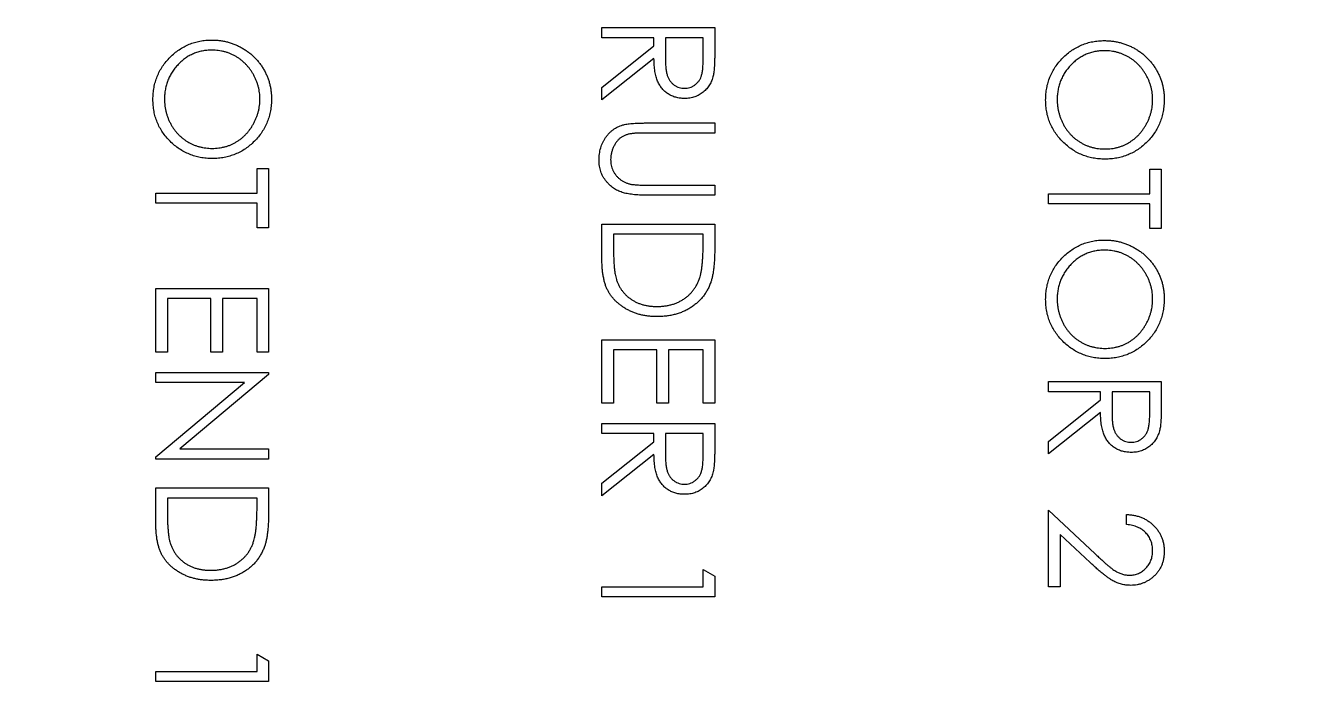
# Model space of a CAD drawing. Header units: millimetres. Extents: x 5 to 292, y 3 to 208.
# Drawn here: x 27.46 to 38.75, y 129.4 to 135.22 of the extents above; entities that cross this region are included whole.
import ezdxf

# ---------------------------------------------------------------- set-up
doc = ezdxf.new("R2010")
doc.units = ezdxf.units.MM
doc.layers.add('DIMENSIONS', color=179, linetype='Continuous')
doc.styles.add('SLDTEXTSTYLE1', font='TXT', dxfattribs={"width": 0.75})
doc.dimstyles.new('SLDDIMSTYLE1', dxfattribs={"dimtxt": 3.5, "dimasz": 3.302, "dimexe": 0, "dimexo": 0.0625, "dimgap": 0.875, "dimtad": 2, "dimlfac": 2, "dimrnd": 1e-09, "dimzin": 12, "dimdsep": 46, "dimtxsty": 'SLDTEXTSTYLE1', "dimblk1": 'CLOSED', "dimblk2": 'CLOSED', "dimsah": 1, "dimcen": 0.09, "dimadec": 0, "dimazin": 3, "dimtfac": 1, "dimtofl": 0, "dimtmove": 0, "dimatfit": 3, "dimldrblk": 'CLOSED', "dimfxl": 0, "dimfrac": 2, "dimtolj": 1, "dimtzin": 12, "dimarcsym": 0})

# ---------------------------------------------------------------- blocks, each defined once
blk = doc.blocks.new('_CLOSED')
at = {"color": 0, "linetype": 'ByBlock', "lineweight": -2}
for p, q in [((-1, 0.166667), (0, 0)), ((-1, 0.166667), (-1, -0.166667)), ((0, 0), (-1, -0.166667)), ((0, 0), (-1, 0))]:
    blk.add_line(p, q, dxfattribs=at)
blk = doc.blocks.new('_D_1')
at = {"layer": 'DIMENSIONS'}
for p, q in [((16.753, 136.699), (16.753, 148.917)), ((284.86, 133.699), (284.86, 148.917)), ((16.753, 147.917), (284.86, 147.917))]:
    blk.add_line(p, q, dxfattribs=at)
at = {"layer": 'DIMENSIONS', "xscale": 3.302, "yscale": 3.302}
for p, rotation in [((16.753, 147.917, -27.848), 179.9999999999998), ((284.86, 147.917, -27.848), 359.9999999999998)]:
    blk.add_blockref('_CLOSED', p, dxfattribs=dict(at, rotation=rotation))
at = {"layer": 'DIMENSIONS', "insert": (153.218, 152.429), "char_height": 3.5, "attachment_point": 1, "style": 'SLDTEXTSTYLE1'}
blk.add_mtext('536.22', dxfattribs=at)

msp = doc.modelspace()

# ---------------------------------------------------------------- linework, layer by layer
at = {"color": 7, "linetype": 'Continuous', "lineweight": 15}
for p, q in [((32.5685, 135.1142), (32.5685, 135.204)), ((32.5685, 135.204), (33.5685, 135.204)), ((33.5685, 135.204), (33.5685, 135.0039)), ((33.03, 135.1142), (32.5685, 135.1142)), ((33.03, 135.0413), (33.03, 135.1142)), ((33.1326, 135.1142), (33.1312, 134.9311)), ((33.4659, 135.1142), (33.1326, 135.1142)), ((33.4659, 134.9267), (33.4659, 135.1142)), ((32.5685, 134.6739), (33.03, 135.0413)), ((33.03, 134.9303), (32.5685, 134.563)), ((32.5685, 134.563), (32.5685, 134.6739)), ((32.9645, 134.3578), (33.5685, 134.3578)), ((33.5685, 134.3578), (33.5685, 134.2681)), ((33.5685, 134.2681), (32.9693, 134.2681)), ((29.5108, 133.953), (29.6133, 133.953)), ((29.5108, 133.735), (29.5108, 133.953)), ((29.6133, 133.953), (29.6133, 133.4273)), ((37.4252, 133.9476), (37.5278, 133.9476)), ((37.4252, 133.7296), (37.4252, 133.9476)), ((37.5278, 133.9476), (37.5278, 133.4219)), ((28.6133, 133.735), (29.5108, 133.735)), ((28.6133, 133.6453), (28.6133, 133.735)), ((32.9693, 133.8065), (33.5685, 133.8065)), ((33.5685, 133.8065), (33.5685, 133.7168)), ((29.5108, 133.6453), (28.6133, 133.6453)), ((29.5108, 133.4273), (29.5108, 133.6453)), ((33.5685, 133.7168), (32.9645, 133.7168)), ((36.5278, 133.7296), (37.4252, 133.7296)), ((36.5278, 133.6399), (36.5278, 133.7296)), ((37.4252, 133.6399), (36.5278, 133.6399)), ((37.4252, 133.4219), (37.4252, 133.6399)), ((29.6133, 133.4273), (29.5108, 133.4273)), ((32.5685, 133.4604), (33.5685, 133.4604)), ((32.5685, 133.1505), (32.5685, 133.4604)), ((33.5685, 133.4604), (33.5685, 133.2585)), ((37.5278, 133.4219), (37.4252, 133.4219)), ((32.6711, 133.3707), (32.6711, 133.2559)), ((33.4659, 133.3707), (32.6711, 133.3707)), ((33.4659, 133.3003), (33.4659, 133.3707)), ((28.6133, 132.3248), (28.6133, 132.8889)), ((28.6133, 132.8889), (29.6133, 132.8889)), ((29.6133, 132.8889), (29.6133, 132.3248)), ((28.7159, 132.7991), (28.7159, 132.3248)), ((29.1005, 132.7991), (28.7159, 132.7991)), ((29.1005, 132.3248), (29.1005, 132.7991)), ((29.2031, 132.7991), (29.2031, 132.3248)), ((29.5108, 132.7991), (29.2031, 132.7991)), ((29.5108, 132.3248), (29.5108, 132.7991)), ((32.5685, 131.8707), (32.5685, 132.4348)), ((32.5685, 132.4348), (33.5685, 132.4348)), ((33.5685, 132.4348), (33.5685, 131.8707)), ((28.7159, 132.3248), (28.6133, 132.3248)), ((29.2031, 132.3248), (29.1005, 132.3248)), ((29.6133, 132.3248), (29.5108, 132.3248)), ((32.6711, 132.345), (32.6711, 131.8707)), ((33.0557, 132.345), (32.6711, 132.345)), ((33.0557, 131.8707), (33.0557, 132.345)), ((33.1583, 132.345), (33.1583, 131.8707)), ((33.4659, 132.345), (33.1583, 132.345)), ((33.4659, 131.8707), (33.4659, 132.345)), ((28.6133, 132.1453), (29.6133, 132.1453)), ((28.6133, 132.0555), (28.6133, 132.1453)), ((29.3986, 132.0555), (28.6133, 132.0555)), ((28.6133, 131.3965), (29.3986, 132.0555)), ((29.6133, 132.1264), (28.8263, 131.4658)), ((29.6133, 132.1453), (29.6133, 132.1264)), ((36.5278, 131.9732), (36.5278, 132.063)), ((36.5278, 132.063), (37.5278, 132.063)), ((37.5278, 132.063), (37.5278, 131.8628)), ((36.9893, 131.9732), (36.5278, 131.9732)), ((36.9893, 131.9003), (36.9893, 131.9732)), ((37.0919, 131.9732), (37.0905, 131.7901)), ((37.4252, 131.9732), (37.0919, 131.9732)), ((37.4252, 131.7857), (37.4252, 131.9732)), ((32.6711, 131.8707), (32.5685, 131.8707)), ((33.1583, 131.8707), (33.0557, 131.8707)), ((33.5685, 131.8707), (33.4659, 131.8707)), ((36.5278, 131.5329), (36.9893, 131.9003)), ((36.9893, 131.7893), (36.5278, 131.4219)), ((32.5685, 131.6014), (32.5685, 131.6912)), ((32.5685, 131.6912), (33.5685, 131.6912)), ((33.03, 131.6014), (32.5685, 131.6014)), ((33.03, 131.5285), (33.03, 131.6014)), ((33.1326, 131.6014), (33.1312, 131.4183)), ((33.4659, 131.6014), (33.1326, 131.6014)), ((33.4659, 131.4139), (33.4659, 131.6014)), ((33.5685, 131.6912), (33.5685, 131.491)), ((32.5685, 131.1611), (33.03, 131.5285)), ((36.5278, 131.4219), (36.5278, 131.5329)), ((28.6133, 131.376), (28.6133, 131.3965)), ((29.6133, 131.376), (28.6133, 131.376)), ((28.8263, 131.4658), (29.6133, 131.4658)), ((29.6133, 131.4658), (29.6133, 131.376)), ((33.03, 131.4175), (32.5685, 131.0501)), ((32.5685, 131.0501), (32.5685, 131.1611)), ((28.6133, 131.1196), (29.6133, 131.1196)), ((28.6133, 130.8097), (28.6133, 131.1196)), ((28.7159, 131.0299), (28.7159, 130.9151)), ((29.5108, 131.0299), (28.7159, 131.0299)), ((29.5108, 130.9596), (29.5108, 131.0299)), ((29.6133, 131.1196), (29.6133, 130.9177)), ((36.5278, 130.9219), (36.9417, 130.5341)), ((36.5278, 130.2424), (36.5278, 130.9219)), ((37.2201, 130.7937), (37.2201, 130.8835)), ((36.6304, 130.7078), (36.6304, 130.2424)), ((36.8974, 130.4576), (36.6304, 130.7078)), ((33.4659, 130.2424), (33.4659, 130.3963)), ((33.4659, 130.3963), (33.5685, 130.3376)), ((32.5685, 130.2424), (33.4659, 130.2424)), ((32.5685, 130.1527), (32.5685, 130.2424)), ((33.5685, 130.3376), (33.5685, 130.1527)), ((36.6304, 130.2424), (36.5278, 130.2424)), ((33.5685, 130.1527), (32.5685, 130.1527)), ((29.5108, 129.4914), (29.5108, 129.6453)), ((29.5108, 129.6453), (29.6133, 129.5866)), ((29.6133, 129.5866), (29.6133, 129.4017)), ((28.6133, 129.4914), (29.5108, 129.4914)), ((28.6133, 129.4017), (28.6133, 129.4914)), ((29.6133, 129.4017), (28.6133, 129.4017))]:
    msp.add_line(p, q, dxfattribs=at)
for points, knots in [([(28.5877, 134.5667), (28.5881, 134.5849), (28.589, 134.6206), (28.5965, 134.673), (28.6082, 134.7234), (28.6249, 134.7715), (28.6465, 134.8175), (28.6728, 134.8614), (28.7041, 134.9029), (28.7396, 134.9419), (28.7782, 134.9775), (28.8196, 135.0086), (28.8629, 135.035), (28.9083, 135.0565), (28.9556, 135.0735), (29.005, 135.0852), (29.0563, 135.0927), (29.0912, 135.0936), (29.1089, 135.094)], [0, 0, 0, 0, 0.0658189, 0.1297465, 0.192072, 0.2534594, 0.3145696, 0.3762799, 0.4390257, 0.503267, 0.5674928, 0.6297048, 0.6909996, 0.7514517, 0.8120044, 0.8731497, 0.9356355, 1, 1, 1, 1]), ([(29.1089, 135.094), (29.1208, 135.0938), (29.1445, 135.0935), (29.1796, 135.0899), (29.2141, 135.0846), (29.248, 135.077), (29.2811, 135.067), (29.3137, 135.0553), (29.3455, 135.041), (29.3766, 135.0248), (29.4064, 135.0067), (29.4347, 134.9867), (29.4615, 134.9656), (29.4863, 134.9424), (29.5097, 134.9179), (29.5313, 134.8918), (29.5514, 134.8642), (29.5696, 134.8349), (29.5859, 134.8047), (29.6, 134.7736), (29.6121, 134.742), (29.6219, 134.7097), (29.6296, 134.6769), (29.6348, 134.6434), (29.6385, 134.6093), (29.6388, 134.5863), (29.639, 134.5748)], [0, 0, 0, 0, 0.043209, 0.0858729, 0.12812, 0.170152, 0.2119176, 0.253753, 0.2960064, 0.3384434, 0.3810154, 0.4228205, 0.4640891, 0.5051258, 0.545975, 0.5869852, 0.6283386, 0.6700838, 0.7119916, 0.7530392, 0.7940494, 0.8348855, 0.8754983, 0.9165473, 0.9580038, 1, 1, 1, 1]), ([(36.5022, 134.5614), (36.5026, 134.5795), (36.5035, 134.6152), (36.5109, 134.6676), (36.5226, 134.718), (36.5394, 134.7661), (36.561, 134.8121), (36.5873, 134.856), (36.6186, 134.8975), (36.654, 134.9365), (36.6927, 134.9721), (36.734, 135.0032), (36.7774, 135.0296), (36.8228, 135.0511), (36.87, 135.0681), (36.9194, 135.0798), (36.9707, 135.0873), (37.0057, 135.0882), (37.0234, 135.0886)], [0, 0, 0, 0, 0.06581888, 0.12974653, 0.19207195, 0.25345942, 0.31456959, 0.37627988, 0.43902565, 0.50326703, 0.56749282, 0.6297048, 0.69099965, 0.75145165, 0.81200436, 0.87314968, 0.93563548, 1, 1, 1, 1]), ([(37.0234, 135.0886), (37.0353, 135.0884), (37.0589, 135.0881), (37.094, 135.0845), (37.1286, 135.0792), (37.1624, 135.0716), (37.1956, 135.0616), (37.2282, 135.0499), (37.26, 135.0356), (37.291, 135.0194), (37.3209, 135.0013), (37.3492, 134.9814), (37.376, 134.9602), (37.4008, 134.937), (37.4242, 134.9126), (37.4458, 134.8864), (37.4659, 134.8588), (37.484, 134.8295), (37.5004, 134.7993), (37.5145, 134.7682), (37.5266, 134.7366), (37.5363, 134.7043), (37.5441, 134.6715), (37.5493, 134.638), (37.553, 134.6039), (37.5533, 134.5809), (37.5534, 134.5694)], [0, 0, 0, 0, 0.043209, 0.0858729, 0.12812, 0.170152, 0.2119176, 0.253753, 0.2960064, 0.3384434, 0.3810154, 0.4228205, 0.4640891, 0.5051258, 0.545975, 0.5869852, 0.6283386, 0.6700838, 0.7119916, 0.7530392, 0.7940494, 0.8348855, 0.8754983, 0.9165473, 0.9580038, 1, 1, 1, 1]), ([(29.1093, 135.0042), (29.0949, 135.0039), (29.0665, 135.0032), (29.0248, 134.9969), (28.9848, 134.9872), (28.9466, 134.973), (28.9099, 134.9552), (28.8751, 134.9332), (28.8421, 134.9071), (28.8111, 134.8775), (28.7829, 134.8451), (28.7581, 134.8107), (28.7371, 134.7747), (28.7201, 134.737), (28.7065, 134.6977), (28.6972, 134.6566), (28.6911, 134.6141), (28.6905, 134.5851), (28.6902, 134.5704)], [0, 0, 0, 0, 0.064504, 0.1268993, 0.1877465, 0.2481497, 0.3085861, 0.369583, 0.431827, 0.4961797, 0.5606679, 0.6235045, 0.6852604, 0.7465368, 0.8083274, 0.8704862, 0.9343169, 1, 1, 1, 1]), ([(29.5364, 134.5704), (29.5363, 134.5798), (29.5361, 134.5987), (29.533, 134.6268), (29.5287, 134.6545), (29.5225, 134.6819), (29.5141, 134.7087), (29.5045, 134.7354), (29.4927, 134.7616), (29.4794, 134.7872), (29.4647, 134.812), (29.4484, 134.8354), (29.4309, 134.8575), (29.4123, 134.8782), (29.3923, 134.8975), (29.3714, 134.9156), (29.3488, 134.932), (29.3253, 134.947), (29.3008, 134.9604), (29.2755, 134.9724), (29.2494, 134.9821), (29.2227, 134.9901), (29.1954, 134.9967), (29.1673, 135.0009), (29.1386, 135.0039), (29.1191, 135.0041), (29.1093, 135.0042)], [0, 0, 0, 0, 0.04202333, 0.08364491, 0.1249838, 0.16624746, 0.20770156, 0.24963107, 0.29174177, 0.33474288, 0.37746017, 0.41955632, 0.46104418, 0.50209628, 0.54289071, 0.58380082, 0.62486358, 0.66622469, 0.70739919, 0.74855668, 0.78965459, 0.83073973, 0.87207014, 0.9139934, 0.95649813, 1, 1, 1, 1]), ([(33.5685, 135.0039), (33.5685, 134.9905), (33.5684, 134.9649), (33.5679, 134.9281), (33.5665, 134.8948), (33.5654, 134.8647), (33.5632, 134.8381), (33.5612, 134.8148), (33.5585, 134.7948), (33.556, 134.7828), (33.5549, 134.7773)], [0, 0, 0, 0, 0.1762578, 0.3384344, 0.4848221, 0.6171576, 0.7346984, 0.8373852, 0.9263724, 1, 1, 1, 1]), ([(37.0238, 134.9989), (37.0093, 134.9985), (36.9809, 134.9978), (36.9393, 134.9915), (36.8992, 134.9818), (36.8611, 134.9676), (36.8244, 134.9498), (36.7896, 134.9278), (36.7566, 134.9017), (36.7256, 134.8721), (36.6974, 134.8397), (36.6726, 134.8053), (36.6516, 134.7693), (36.6345, 134.7316), (36.621, 134.6923), (36.6117, 134.6512), (36.6056, 134.6087), (36.605, 134.5797), (36.6047, 134.565)], [0, 0, 0, 0, 0.064504, 0.1268993, 0.1877465, 0.2481497, 0.3085861, 0.369583, 0.431827, 0.4961797, 0.5606679, 0.6235045, 0.6852604, 0.7465368, 0.8083274, 0.8704862, 0.9343169, 1, 1, 1, 1]), ([(37.4509, 134.565), (37.4508, 134.5745), (37.4505, 134.5933), (37.4475, 134.6214), (37.4432, 134.6491), (37.437, 134.6765), (37.4286, 134.7034), (37.4189, 134.73), (37.4072, 134.7562), (37.3938, 134.7818), (37.3791, 134.8066), (37.3628, 134.83), (37.3454, 134.8521), (37.3267, 134.8728), (37.3068, 134.8921), (37.2858, 134.9102), (37.2633, 134.9266), (37.2397, 134.9416), (37.2152, 134.955), (37.19, 134.967), (37.1639, 134.9767), (37.1372, 134.9847), (37.1099, 134.9913), (37.0818, 134.9955), (37.053, 134.9985), (37.0336, 134.9987), (37.0238, 134.9989)], [0, 0, 0, 0, 0.04202333, 0.08364491, 0.1249838, 0.16624746, 0.20770156, 0.24963107, 0.29174177, 0.33474288, 0.37746017, 0.41955632, 0.46104418, 0.50209628, 0.54289071, 0.58380082, 0.62486358, 0.66622469, 0.70739919, 0.74855668, 0.78965459, 0.83073973, 0.87207014, 0.9139934, 0.95649813, 1, 1, 1, 1]), ([(33.3011, 134.5758), (33.2878, 134.5762), (33.2618, 134.577), (33.224, 134.5847), (33.1888, 134.5972), (33.1562, 134.6144), (33.1268, 134.6363), (33.101, 134.6627), (33.0794, 134.6935), (33.0644, 134.7222), (33.0548, 134.7476), (33.048, 134.7685), (33.0428, 134.7912), (33.0381, 134.8157), (33.0346, 134.8419), (33.032, 134.8698), (33.0304, 134.8995), (33.0302, 134.9199), (33.03, 134.9303)], [0, 0, 0, 0, 0.0787802, 0.1537206, 0.2267135, 0.2991912, 0.37119, 0.4430064, 0.5166892, 0.5932172, 0.6338729, 0.6769891, 0.7228995, 0.7719586, 0.8242113, 0.8793787, 0.9379481, 1, 1, 1, 1]), ([(33.1312, 134.9311), (33.1312, 134.9226), (33.1312, 134.906), (33.1323, 134.8821), (33.1336, 134.8597), (33.1356, 134.8392), (33.1382, 134.8203), (33.1414, 134.8032), (33.1451, 134.7878), (33.1509, 134.7698), (33.16, 134.7497), (33.1733, 134.7279), (33.1901, 134.7094), (33.2092, 134.6937), (33.2302, 134.6811), (33.2529, 134.6722), (33.2767, 134.6665), (33.293, 134.6659), (33.3013, 134.6655)], [0, 0, 0, 0, 0.07166815, 0.13891329, 0.20118457, 0.25912443, 0.31225504, 0.36068151, 0.40508614, 0.44510166, 0.51877778, 0.58946158, 0.65846224, 0.72728322, 0.79632249, 0.86317489, 0.93094938, 1, 1, 1, 1]), ([(33.3013, 134.6655), (33.3093, 134.6659), (33.3253, 134.6665), (33.3486, 134.6721), (33.3706, 134.6815), (33.3912, 134.6942), (33.4099, 134.7096), (33.426, 134.7277), (33.4392, 134.7479), (33.4476, 134.7669), (33.4528, 134.7838), (33.4564, 134.7985), (33.4594, 134.8151), (33.4617, 134.8337), (33.4637, 134.8542), (33.4651, 134.8767), (33.4659, 134.9011), (33.4659, 134.918), (33.4659, 134.9267)], [0, 0, 0, 0, 0.0688143, 0.1363648, 0.2040194, 0.2730637, 0.3429133, 0.4109654, 0.4791688, 0.549308, 0.5876516, 0.6306467, 0.6788788, 0.7319343, 0.7911114, 0.8552832, 0.9250859, 1, 1, 1, 1]), ([(33.5549, 134.7773), (33.5531, 134.77), (33.5495, 134.7555), (33.5419, 134.7347), (33.5332, 134.7148), (33.5229, 134.696), (33.511, 134.6784), (33.4978, 134.6617), (33.4832, 134.6459), (33.4669, 134.6317), (33.4498, 134.6183), (33.4313, 134.607), (33.412, 134.5972), (33.3916, 134.5895), (33.3704, 134.5832), (33.3481, 134.5788), (33.3249, 134.5762), (33.3091, 134.5759), (33.3011, 134.5758)], [0, 0, 0, 0, 0.0642168, 0.1270638, 0.1887445, 0.2491321, 0.3094525, 0.3698267, 0.4306501, 0.4923519, 0.5540721, 0.6156898, 0.6767977, 0.738439, 0.8013169, 0.8651845, 0.9316413, 1, 1, 1, 1]), ([(29.1137, 134.0427), (29.0957, 134.0432), (29.0603, 134.044), (29.0082, 134.0515), (28.9582, 134.0632), (28.9103, 134.08), (28.8644, 134.1015), (28.8207, 134.1279), (28.7791, 134.1591), (28.7402, 134.1946), (28.7045, 134.2333), (28.6734, 134.2748), (28.6466, 134.3182), (28.6252, 134.364), (28.6081, 134.4116), (28.5965, 134.4615), (28.589, 134.5134), (28.5881, 134.5488), (28.5877, 134.5667)], [0, 0, 0, 0, 0.0652265, 0.128569, 0.1903204, 0.251378, 0.3123875, 0.3737887, 0.4364312, 0.5005668, 0.5646868, 0.6271355, 0.6884554, 0.7492457, 0.8101552, 0.8716709, 0.9347735, 1, 1, 1, 1]), ([(28.6902, 134.5704), (28.6904, 134.5605), (28.6907, 134.5409), (28.6934, 134.5117), (28.6977, 134.483), (28.704, 134.455), (28.7118, 134.4275), (28.7211, 134.4005), (28.7328, 134.3743), (28.7456, 134.3485), (28.7602, 134.3238), (28.776, 134.3002), (28.7934, 134.2784), (28.8118, 134.2577), (28.8315, 134.2384), (28.8525, 134.2205), (28.8749, 134.2042), (28.8984, 134.1893), (28.923, 134.1759), (28.9483, 134.1642), (28.9742, 134.1544), (29.0009, 134.1464), (29.0282, 134.1401), (29.0562, 134.1358), (29.0848, 134.1328), (29.1042, 134.1326), (29.1139, 134.1325)], [0, 0, 0, 0, 0.04363322, 0.08653778, 0.12917734, 0.17143632, 0.21341589, 0.25526595, 0.29736948, 0.33994075, 0.38234746, 0.42395295, 0.46487116, 0.50557229, 0.54600258, 0.58656797, 0.6270648, 0.66827068, 0.70954922, 0.75042815, 0.79109619, 0.83202714, 0.87313596, 0.91461076, 0.95695599, 1, 1, 1, 1]), ([(29.639, 134.5748), (29.6385, 134.5562), (29.6376, 134.5199), (29.6305, 134.4664), (29.6183, 134.4154), (29.6021, 134.3664), (29.5804, 134.32), (29.5542, 134.2758), (29.5232, 134.2339), (29.4877, 134.195), (29.449, 134.1594), (29.4077, 134.128), (29.3641, 134.1017), (29.3182, 134.0801), (29.2703, 134.0632), (29.2199, 134.0515), (29.1676, 134.044), (29.1318, 134.0432), (29.1137, 134.0427)], [0, 0, 0, 0, 0.06657, 0.130749, 0.1934128, 0.2549894, 0.3161136, 0.3772618, 0.4394008, 0.5029706, 0.566525, 0.6282311, 0.6890906, 0.7493447, 0.8101696, 0.8716098, 0.9348692, 1, 1, 1, 1]), ([(29.1139, 134.1325), (29.1236, 134.1326), (29.1428, 134.1328), (29.1713, 134.1358), (29.199, 134.1401), (29.2261, 134.1463), (29.2524, 134.1544), (29.278, 134.1642), (29.3029, 134.1759), (29.327, 134.1893), (29.3502, 134.2043), (29.3724, 134.2207), (29.3931, 134.2388), (29.4129, 134.2581), (29.4314, 134.279), (29.4485, 134.3015), (29.4647, 134.3252), (29.4793, 134.3503), (29.4928, 134.3762), (29.5044, 134.4028), (29.5142, 134.4298), (29.5226, 134.4571), (29.5287, 134.4849), (29.533, 134.5131), (29.5361, 134.5416), (29.5363, 134.5607), (29.5364, 134.5704)], [0, 0, 0, 0, 0.0429151, 0.08513, 0.1264733, 0.167453, 0.2079763, 0.2482494, 0.28875, 0.3296699, 0.3705373, 0.4111286, 0.4518189, 0.4924059, 0.5334859, 0.5752631, 0.6174406, 0.6606717, 0.7039402, 0.7468675, 0.7890793, 0.831104, 0.873238, 0.9151658, 0.9573807, 1, 1, 1, 1]), ([(37.0282, 134.0373), (37.0102, 134.0378), (36.9748, 134.0386), (36.9227, 134.0461), (36.8727, 134.0578), (36.8248, 134.0746), (36.7789, 134.0961), (36.7352, 134.1225), (36.6936, 134.1537), (36.6547, 134.1892), (36.619, 134.2279), (36.5878, 134.2694), (36.5611, 134.3128), (36.5397, 134.3586), (36.5226, 134.4062), (36.511, 134.4561), (36.5035, 134.508), (36.5026, 134.5434), (36.5022, 134.5614)], [0, 0, 0, 0, 0.0652265, 0.128569, 0.1903204, 0.251378, 0.3123875, 0.3737887, 0.4364312, 0.5005668, 0.5646868, 0.6271355, 0.6884554, 0.7492457, 0.8101552, 0.8716709, 0.9347735, 1, 1, 1, 1]), ([(36.6047, 134.565), (36.6049, 134.5551), (36.6051, 134.5355), (36.6078, 134.5063), (36.6122, 134.4776), (36.6185, 134.4496), (36.6263, 134.4221), (36.6356, 134.3951), (36.6472, 134.3689), (36.6601, 134.3431), (36.6747, 134.3184), (36.6904, 134.2948), (36.7079, 134.273), (36.7262, 134.2523), (36.7459, 134.233), (36.7669, 134.2151), (36.7894, 134.1989), (36.8129, 134.1839), (36.8375, 134.1705), (36.8628, 134.1588), (36.8887, 134.149), (36.9154, 134.141), (36.9427, 134.1347), (36.9707, 134.1304), (36.9993, 134.1274), (37.0186, 134.1272), (37.0284, 134.1271)], [0, 0, 0, 0, 0.0436332, 0.0865378, 0.1291773, 0.1714363, 0.2134159, 0.255266, 0.2973695, 0.3399407, 0.3823475, 0.4239529, 0.4648712, 0.5055723, 0.5460026, 0.586568, 0.6270648, 0.6682707, 0.7095492, 0.7504282, 0.7910962, 0.8320271, 0.873136, 0.9146108, 0.956956, 1, 1, 1, 1]), ([(37.5534, 134.5694), (37.553, 134.5509), (37.552, 134.5145), (37.545, 134.461), (37.5328, 134.41), (37.5165, 134.361), (37.4949, 134.3146), (37.4687, 134.2704), (37.4377, 134.2285), (37.4021, 134.1896), (37.3635, 134.154), (37.3222, 134.1226), (37.2785, 134.0963), (37.2327, 134.0747), (37.1847, 134.0578), (37.1344, 134.0461), (37.082, 134.0386), (37.0463, 134.0378), (37.0282, 134.0373)], [0, 0, 0, 0, 0.06657, 0.130749, 0.1934128, 0.2549894, 0.3161136, 0.3772618, 0.4394008, 0.5029706, 0.566525, 0.6282311, 0.6890906, 0.7493447, 0.8101696, 0.8716098, 0.9348692, 1, 1, 1, 1]), ([(37.0284, 134.1271), (37.0381, 134.1272), (37.0573, 134.1274), (37.0857, 134.1304), (37.1135, 134.1347), (37.1406, 134.1409), (37.1669, 134.149), (37.1924, 134.1588), (37.2173, 134.1705), (37.2415, 134.1839), (37.2647, 134.1989), (37.2869, 134.2153), (37.3076, 134.2334), (37.3274, 134.2527), (37.3459, 134.2736), (37.363, 134.2961), (37.3792, 134.3198), (37.3938, 134.3449), (37.4073, 134.3708), (37.4188, 134.3974), (37.4287, 134.4244), (37.437, 134.4517), (37.4431, 134.4795), (37.4475, 134.5077), (37.4505, 134.5362), (37.4508, 134.5553), (37.4509, 134.565)], [0, 0, 0, 0, 0.0429151, 0.08513, 0.1264733, 0.167453, 0.2079763, 0.2482494, 0.28875, 0.3296699, 0.3705373, 0.4111286, 0.4518189, 0.4924059, 0.5334859, 0.5752631, 0.6174406, 0.6606717, 0.7039402, 0.7468675, 0.7890793, 0.831104, 0.873238, 0.9151658, 0.9573807, 1, 1, 1, 1]), ([(32.5429, 134.0275), (32.5431, 134.0371), (32.5435, 134.056), (32.5461, 134.0838), (32.5508, 134.1105), (32.5568, 134.1363), (32.5652, 134.1608), (32.5749, 134.1845), (32.5869, 134.2069), (32.6002, 134.2284), (32.6152, 134.2483), (32.6315, 134.2666), (32.6489, 134.2833), (32.6676, 134.2982), (32.6874, 134.3113), (32.7084, 134.3227), (32.7306, 134.3324), (32.746, 134.3375), (32.7538, 134.34)], [0, 0, 0, 0, 0.0711745, 0.1396441, 0.2063172, 0.2713732, 0.3354181, 0.3980763, 0.4606079, 0.5229695, 0.5847157, 0.6448949, 0.7042906, 0.7629982, 0.8210874, 0.8801039, 0.9393885, 1, 1, 1, 1]), ([(32.7538, 134.34), (32.7591, 134.3415), (32.7707, 134.3447), (32.7898, 134.3481), (32.8118, 134.351), (32.8367, 134.3537), (32.8645, 134.3553), (32.8952, 134.3567), (32.9289, 134.3578), (32.9523, 134.3578), (32.9645, 134.3578)], [0, 0, 0, 0, 0.0781299, 0.1694654, 0.2743353, 0.3921102, 0.5236873, 0.6683654, 0.8271319, 1, 1, 1, 1]), ([(32.8363, 134.2641), (32.827, 134.2626), (32.8087, 134.2597), (32.7827, 134.2524), (32.7593, 134.2422), (32.7378, 134.23), (32.7186, 134.2141), (32.701, 134.1949), (32.6856, 134.1717), (32.6715, 134.1459), (32.6601, 134.1181), (32.6516, 134.0897), (32.6463, 134.0611), (32.6457, 134.042), (32.6454, 134.0325)], [0, 0, 0, 0, 0.086315, 0.1677665, 0.2444327, 0.3181347, 0.3918841, 0.4700681, 0.5539042, 0.6443395, 0.7368747, 0.8261684, 0.9136786, 1, 1, 1, 1]), ([(32.9693, 134.2681), (32.9609, 134.2681), (32.9448, 134.2681), (32.9219, 134.268), (32.9015, 134.2675), (32.8836, 134.2672), (32.8683, 134.2665), (32.8554, 134.266), (32.845, 134.2653), (32.8389, 134.2644), (32.8363, 134.2641)], [0, 0, 0, 0, 0.1910786, 0.3626046, 0.5160988, 0.650038, 0.7659767, 0.862374, 0.9408421, 1, 1, 1, 1]), ([(32.9645, 133.7168), (32.9537, 133.7169), (32.9324, 133.717), (32.9013, 133.7182), (32.8718, 133.7202), (32.8438, 133.723), (32.8176, 133.7266), (32.7928, 133.7307), (32.7697, 133.7359), (32.748, 133.742), (32.7274, 133.7489), (32.7078, 133.7579), (32.6887, 133.768), (32.6703, 133.78), (32.6526, 133.7935), (32.6357, 133.8088), (32.6192, 133.8253), (32.6037, 133.8434), (32.5895, 133.8628), (32.577, 133.8834), (32.5664, 133.9049), (32.5577, 133.9275), (32.5511, 133.9511), (32.5463, 133.9757), (32.5435, 134.0013), (32.5431, 134.0187), (32.5429, 134.0275)], [0, 0, 0, 0, 0.05485804, 0.10705879, 0.15697835, 0.20399228, 0.24849154, 0.29048331, 0.330489, 0.36788593, 0.40385813, 0.44000934, 0.47629501, 0.51279229, 0.55048482, 0.58838112, 0.62764533, 0.66797946, 0.70843276, 0.7486023, 0.78908778, 0.8294612, 0.87037105, 0.91221423, 0.95554657, 1, 1, 1, 1]), ([(32.6454, 134.0325), (32.6457, 134.0244), (32.6463, 134.0081), (32.6501, 133.9839), (32.657, 133.9604), (32.6658, 133.9373), (32.6774, 133.9158), (32.6909, 133.8956), (32.7066, 133.8776), (32.7241, 133.8612), (32.7438, 133.8469), (32.7653, 133.8345), (32.7889, 133.8244), (32.8056, 133.8193), (32.8141, 133.8168)], [0, 0, 0, 0, 0.0828906, 0.1653025, 0.2477619, 0.3315277, 0.4152798, 0.4963662, 0.5771513, 0.6577825, 0.7393216, 0.8237931, 0.909476, 1, 1, 1, 1]), ([(32.8141, 133.8168), (32.8176, 133.8159), (32.8255, 133.814), (32.8388, 133.8122), (32.8545, 133.8104), (32.8727, 133.8091), (32.8933, 133.8078), (32.9165, 133.8071), (32.9421, 133.8067), (32.96, 133.8066), (32.9693, 133.8065)], [0, 0, 0, 0, 0.0698351, 0.1556208, 0.2578016, 0.3738112, 0.5064025, 0.6555645, 0.8200793, 1, 1, 1, 1]), ([(33.4379, 132.993), (33.4402, 133.0014), (33.4451, 133.0193), (33.4505, 133.0484), (33.4553, 133.0811), (33.4593, 133.1177), (33.4622, 133.1579), (33.4643, 133.202), (33.4658, 133.2499), (33.4659, 133.2831), (33.4659, 133.3003)], [0, 0, 0, 0, 0.0843186, 0.1792845, 0.2865825, 0.4051115, 0.5355929, 0.6781902, 0.8329758, 1, 1, 1, 1]), ([(36.5022, 132.7921), (36.5026, 132.8102), (36.5035, 132.846), (36.5109, 132.8984), (36.5226, 132.9488), (36.5394, 132.9969), (36.561, 133.0429), (36.5873, 133.0867), (36.6186, 133.1283), (36.654, 133.1673), (36.6927, 133.2029), (36.734, 133.234), (36.7774, 133.2603), (36.8228, 133.2819), (36.87, 133.2989), (36.9194, 133.3105), (36.9707, 133.3181), (37.0057, 133.3189), (37.0234, 133.3194)], [0, 0, 0, 0, 0.0658189, 0.1297465, 0.192072, 0.2534594, 0.3145696, 0.3762799, 0.4390257, 0.503267, 0.5674928, 0.6297048, 0.6909996, 0.7514517, 0.8120044, 0.8731497, 0.9356355, 1, 1, 1, 1]), ([(37.0234, 133.3194), (37.0353, 133.3192), (37.0589, 133.3189), (37.094, 133.3153), (37.1286, 133.31), (37.1624, 133.3024), (37.1956, 133.2924), (37.2282, 133.2807), (37.26, 133.2664), (37.291, 133.2502), (37.3209, 133.2321), (37.3492, 133.2121), (37.376, 133.191), (37.4008, 133.1678), (37.4242, 133.1433), (37.4458, 133.1172), (37.4659, 133.0895), (37.484, 133.0603), (37.5004, 133.0301), (37.5145, 132.999), (37.5266, 132.9674), (37.5363, 132.9351), (37.5441, 132.9023), (37.5493, 132.8688), (37.553, 132.8347), (37.5533, 132.8117), (37.5534, 132.8001)], [0, 0, 0, 0, 0.04320899, 0.08587287, 0.12812001, 0.17015196, 0.21191762, 0.253753, 0.29600641, 0.33844336, 0.38101537, 0.42282048, 0.46408906, 0.50512585, 0.54597497, 0.58698521, 0.62833859, 0.6700838, 0.7119916, 0.75303915, 0.7940494, 0.83488554, 0.87549831, 0.9165473, 0.95800378, 1, 1, 1, 1]), ([(32.6711, 133.2559), (32.6711, 133.2394), (32.6713, 133.2076), (32.6725, 133.162), (32.6744, 133.1204), (32.6772, 133.0826), (32.6808, 133.0488), (32.6848, 133.0189), (32.6898, 132.993), (32.6944, 132.9773), (32.6965, 132.97)], [0, 0, 0, 0, 0.1719007, 0.3306279, 0.4755488, 0.6067462, 0.7250238, 0.8297424, 0.9213228, 1, 1, 1, 1]), ([(33.5685, 133.2585), (33.5684, 133.2409), (33.5681, 133.207), (33.5666, 133.1579), (33.5638, 133.1126), (33.5599, 133.071), (33.555, 133.0332), (33.5488, 132.9991), (33.5416, 132.9687), (33.5354, 132.95), (33.5325, 132.9412)], [0, 0, 0, 0, 0.1642892, 0.3174059, 0.4588436, 0.5893665, 0.7078313, 0.81577, 0.9128799, 1, 1, 1, 1]), ([(37.0238, 133.2296), (37.0093, 133.2293), (36.9809, 133.2285), (36.9393, 133.2223), (36.8992, 133.2126), (36.8611, 133.1984), (36.8244, 133.1805), (36.7896, 133.1585), (36.7566, 133.1325), (36.7256, 133.1028), (36.6974, 133.0705), (36.6726, 133.0361), (36.6516, 133.0001), (36.6345, 132.9623), (36.621, 132.9231), (36.6117, 132.882), (36.6056, 132.8395), (36.605, 132.8104), (36.6047, 132.7957)], [0, 0, 0, 0, 0.064504, 0.1268993, 0.1877465, 0.2481497, 0.3085861, 0.369583, 0.431827, 0.4961797, 0.5606679, 0.6235045, 0.6852604, 0.7465368, 0.8083274, 0.8704862, 0.9343169, 1, 1, 1, 1]), ([(37.4509, 132.7957), (37.4508, 132.8052), (37.4505, 132.8241), (37.4475, 132.8522), (37.4432, 132.8799), (37.437, 132.9073), (37.4286, 132.9341), (37.4189, 132.9608), (37.4072, 132.9869), (37.3938, 133.0126), (37.3791, 133.0374), (37.3628, 133.0608), (37.3454, 133.0829), (37.3267, 133.1036), (37.3068, 133.1229), (37.2858, 133.141), (37.2633, 133.1574), (37.2397, 133.1724), (37.2152, 133.1858), (37.19, 133.1977), (37.1639, 133.2075), (37.1372, 133.2155), (37.1099, 133.2221), (37.0818, 133.2262), (37.053, 133.2293), (37.0336, 133.2295), (37.0238, 133.2296)], [0, 0, 0, 0, 0.0420233, 0.0836449, 0.1249838, 0.1662475, 0.2077016, 0.2496311, 0.2917418, 0.3347429, 0.3774602, 0.4195563, 0.4610442, 0.5020963, 0.5428907, 0.5838008, 0.6248636, 0.6662247, 0.7073992, 0.7485567, 0.7896546, 0.8307397, 0.8720701, 0.9139934, 0.9564981, 1, 1, 1, 1]), ([(33.0559, 132.6399), (33.0435, 132.6401), (33.0192, 132.6404), (32.9833, 132.6436), (32.9484, 132.6482), (32.9148, 132.6554), (32.8822, 132.6641), (32.8508, 132.6752), (32.8204, 132.6879), (32.7914, 132.7028), (32.764, 132.7191), (32.7381, 132.7367), (32.7142, 132.7554), (32.6921, 132.7754), (32.6719, 132.7966), (32.6535, 132.8189), (32.6372, 132.8426), (32.6223, 132.8675), (32.6093, 132.8942), (32.5983, 132.9234), (32.5892, 132.9551), (32.5817, 132.9893), (32.5756, 133.026), (32.5716, 133.0653), (32.5689, 133.1071), (32.5686, 133.1357), (32.5685, 133.1505)], [0, 0, 0, 0, 0.0460807, 0.0908068, 0.1342953, 0.1770244, 0.2188227, 0.2602441, 0.3010799, 0.3416139, 0.3815834, 0.4201196, 0.4580746, 0.4947385, 0.5311946, 0.5669337, 0.6027127, 0.6383266, 0.6748532, 0.7134674, 0.7544418, 0.7978154, 0.8439895, 0.8930716, 0.9449633, 1, 1, 1, 1]), ([(32.6965, 132.97), (32.6997, 132.9609), (32.7061, 132.9428), (32.7177, 132.9169), (32.7314, 132.8927), (32.7467, 132.8698), (32.764, 132.8485), (32.783, 132.8287), (32.8038, 132.8103), (32.8264, 132.7935), (32.8506, 132.7785), (32.8762, 132.7655), (32.9029, 132.7542), (32.9311, 132.7452), (32.9605, 132.7382), (32.9912, 132.7333), (33.0232, 132.7302), (33.045, 132.7298), (33.0561, 132.7296)], [0, 0, 0, 0, 0.0624145, 0.12333823, 0.18312454, 0.24178299, 0.30057888, 0.35968007, 0.41888164, 0.47953066, 0.54085054, 0.6023034, 0.66446321, 0.72780572, 0.79289481, 0.85967233, 0.9284644, 1, 1, 1, 1]), ([(33.0561, 132.7296), (33.0678, 132.7298), (33.0908, 132.7301), (33.1245, 132.7337), (33.1569, 132.739), (33.188, 132.7466), (33.2179, 132.7564), (33.2465, 132.7685), (33.2739, 132.7825), (33.2996, 132.799), (33.3239, 132.8171), (33.3462, 132.8372), (33.3665, 132.859), (33.3851, 132.8822), (33.4013, 132.9075), (33.4158, 132.9343), (33.428, 132.963), (33.4346, 132.9829), (33.4379, 132.993)], [0, 0, 0, 0, 0.0701512, 0.1378126, 0.2032262, 0.2671741, 0.330024, 0.3917943, 0.4530844, 0.5143339, 0.575, 0.6348655, 0.6941163, 0.7534416, 0.8131258, 0.8740797, 0.936007, 1, 1, 1, 1]), ([(33.5325, 132.9412), (33.528, 132.9296), (33.5193, 132.9067), (33.5029, 132.8741), (33.4842, 132.8435), (33.4634, 132.8146), (33.4398, 132.788), (33.4143, 132.7629), (33.3861, 132.7402), (33.3558, 132.7193), (33.3237, 132.7005), (33.2899, 132.6842), (33.2546, 132.6707), (33.2178, 132.6594), (33.1794, 132.6505), (33.1395, 132.6445), (33.0982, 132.6405), (33.0701, 132.6401), (33.0559, 132.6399)], [0, 0, 0, 0, 0.061545, 0.1216943, 0.1811549, 0.2398754, 0.2987019, 0.3576474, 0.4176048, 0.478494, 0.5404071, 0.602345, 0.6650043, 0.7285593, 0.7936505, 0.8605343, 0.929236, 1, 1, 1, 1]), ([(37.0282, 132.2681), (37.0102, 132.2685), (36.9748, 132.2694), (36.9227, 132.2769), (36.8727, 132.2886), (36.8248, 132.3053), (36.7789, 132.3268), (36.7352, 132.3533), (36.6936, 132.3845), (36.6547, 132.42), (36.619, 132.4587), (36.5878, 132.5002), (36.5611, 132.5435), (36.5397, 132.5893), (36.5226, 132.637), (36.511, 132.6868), (36.5035, 132.7387), (36.5026, 132.7741), (36.5022, 132.7921)], [0, 0, 0, 0, 0.0652265, 0.128569, 0.19032038, 0.25137799, 0.31238753, 0.3737887, 0.43643116, 0.50056676, 0.5646868, 0.62713552, 0.68845541, 0.74924575, 0.81015518, 0.87167093, 0.9347735, 1, 1, 1, 1]), ([(36.6047, 132.7957), (36.6049, 132.7858), (36.6051, 132.7662), (36.6078, 132.7371), (36.6122, 132.7084), (36.6185, 132.6803), (36.6263, 132.6529), (36.6356, 132.6259), (36.6472, 132.5996), (36.6601, 132.5738), (36.6747, 132.5492), (36.6904, 132.5256), (36.7079, 132.5037), (36.7262, 132.4831), (36.7459, 132.4637), (36.7669, 132.4459), (36.7894, 132.4296), (36.8129, 132.4146), (36.8375, 132.4013), (36.8628, 132.3896), (36.8887, 132.3797), (36.9154, 132.3717), (36.9427, 132.3655), (36.9707, 132.3612), (36.9993, 132.3582), (37.0186, 132.3579), (37.0284, 132.3578)], [0, 0, 0, 0, 0.0436332, 0.0865378, 0.1291773, 0.1714363, 0.2134159, 0.255266, 0.2973695, 0.3399407, 0.3823475, 0.4239529, 0.4648712, 0.5055723, 0.5460026, 0.586568, 0.6270648, 0.6682707, 0.7095492, 0.7504282, 0.7910962, 0.8320271, 0.873136, 0.9146108, 0.956956, 1, 1, 1, 1]), ([(37.5534, 132.8001), (37.553, 132.7816), (37.552, 132.7453), (37.545, 132.6918), (37.5328, 132.6408), (37.5165, 132.5918), (37.4949, 132.5453), (37.4687, 132.5011), (37.4377, 132.4593), (37.4021, 132.4204), (37.3635, 132.3848), (37.3222, 132.3534), (37.2785, 132.3271), (37.2327, 132.3055), (37.1847, 132.2886), (37.1344, 132.2769), (37.082, 132.2694), (37.0463, 132.2685), (37.0282, 132.2681)], [0, 0, 0, 0, 0.06657, 0.130749, 0.1934128, 0.2549894, 0.3161136, 0.3772618, 0.4394008, 0.5029706, 0.566525, 0.6282311, 0.6890906, 0.7493447, 0.8101696, 0.8716098, 0.9348692, 1, 1, 1, 1]), ([(37.0284, 132.3578), (37.0381, 132.3579), (37.0573, 132.3582), (37.0857, 132.3612), (37.1135, 132.3655), (37.1406, 132.3717), (37.1669, 132.3797), (37.1924, 132.3896), (37.2173, 132.4013), (37.2415, 132.4146), (37.2647, 132.4297), (37.2869, 132.4461), (37.3076, 132.4642), (37.3274, 132.4835), (37.3459, 132.5044), (37.363, 132.5268), (37.3792, 132.5506), (37.3938, 132.5757), (37.4073, 132.6016), (37.4188, 132.6282), (37.4287, 132.6552), (37.437, 132.6825), (37.4431, 132.7103), (37.4475, 132.7385), (37.4505, 132.767), (37.4508, 132.7861), (37.4509, 132.7957)], [0, 0, 0, 0, 0.0429151, 0.08513, 0.1264733, 0.167453, 0.2079763, 0.2482494, 0.28875, 0.3296699, 0.3705373, 0.4111286, 0.4518189, 0.4924059, 0.5334859, 0.5752631, 0.6174406, 0.6606717, 0.7039402, 0.7468675, 0.7890793, 0.831104, 0.873238, 0.9151658, 0.9573807, 1, 1, 1, 1]), ([(37.5278, 131.8628), (37.5277, 131.8495), (37.5277, 131.8238), (37.5272, 131.7871), (37.5258, 131.7537), (37.5247, 131.7237), (37.5225, 131.6971), (37.5205, 131.6737), (37.5178, 131.6538), (37.5153, 131.6417), (37.5142, 131.6363)], [0, 0, 0, 0, 0.1762578, 0.3384344, 0.4848221, 0.6171576, 0.7346984, 0.8373852, 0.9263724, 1, 1, 1, 1]), ([(37.2604, 131.4348), (37.247, 131.4352), (37.221, 131.436), (37.1833, 131.4436), (37.1481, 131.4561), (37.1155, 131.4734), (37.0861, 131.4953), (37.0603, 131.5217), (37.0387, 131.5525), (37.0237, 131.5812), (37.0141, 131.6066), (37.0073, 131.6274), (37.0021, 131.6502), (36.9974, 131.6746), (36.9939, 131.7008), (36.9913, 131.7288), (36.9897, 131.7585), (36.9895, 131.7788), (36.9893, 131.7893)], [0, 0, 0, 0, 0.0787802, 0.1537206, 0.2267135, 0.2991912, 0.37119, 0.4430064, 0.5166892, 0.5932172, 0.6338729, 0.6769891, 0.7228995, 0.7719586, 0.8242113, 0.8793787, 0.9379481, 1, 1, 1, 1]), ([(37.0905, 131.7901), (37.0905, 131.7816), (37.0905, 131.765), (37.0916, 131.741), (37.0929, 131.7187), (37.0949, 131.6981), (37.0975, 131.6793), (37.1007, 131.6622), (37.1044, 131.6467), (37.1102, 131.6288), (37.1193, 131.6087), (37.1326, 131.5869), (37.1494, 131.5683), (37.1685, 131.5526), (37.1895, 131.54), (37.2122, 131.5311), (37.236, 131.5255), (37.2523, 131.5248), (37.2606, 131.5245)], [0, 0, 0, 0, 0.0716681, 0.1389133, 0.2011846, 0.2591244, 0.312255, 0.3606815, 0.4050861, 0.4451017, 0.5187778, 0.5894616, 0.6584622, 0.7272832, 0.7963225, 0.8631749, 0.9309494, 1, 1, 1, 1]), ([(37.2606, 131.5245), (37.2686, 131.5248), (37.2845, 131.5255), (37.3079, 131.5311), (37.3299, 131.5405), (37.3505, 131.5531), (37.3692, 131.5686), (37.3852, 131.5867), (37.3985, 131.6069), (37.4069, 131.6259), (37.4121, 131.6428), (37.4157, 131.6575), (37.4186, 131.6741), (37.421, 131.6927), (37.423, 131.7132), (37.4244, 131.7357), (37.4252, 131.7601), (37.4252, 131.777), (37.4252, 131.7857)], [0, 0, 0, 0, 0.0688143, 0.1363648, 0.2040194, 0.2730637, 0.3429133, 0.4109654, 0.4791688, 0.549308, 0.5876516, 0.6306467, 0.6788788, 0.7319343, 0.7911114, 0.8552832, 0.9250859, 1, 1, 1, 1]), ([(37.5142, 131.6363), (37.5124, 131.629), (37.5088, 131.6145), (37.5012, 131.5936), (37.4925, 131.5738), (37.4822, 131.555), (37.4703, 131.5373), (37.457, 131.5207), (37.4424, 131.5049), (37.4262, 131.4907), (37.4091, 131.4773), (37.3906, 131.466), (37.3712, 131.4562), (37.3509, 131.4485), (37.3296, 131.4422), (37.3074, 131.4378), (37.2842, 131.4352), (37.2684, 131.4349), (37.2604, 131.4348)], [0, 0, 0, 0, 0.0642168, 0.1270638, 0.1887445, 0.2491321, 0.3094525, 0.3698267, 0.4306501, 0.4923519, 0.5540721, 0.6156898, 0.6767977, 0.738439, 0.8013169, 0.8651845, 0.9316413, 1, 1, 1, 1]), ([(33.5685, 131.491), (33.5685, 131.4777), (33.5684, 131.452), (33.5679, 131.4153), (33.5665, 131.3819), (33.5654, 131.3519), (33.5632, 131.3253), (33.5612, 131.302), (33.5585, 131.282), (33.556, 131.2699), (33.5549, 131.2645)], [0, 0, 0, 0, 0.1762578, 0.3384344, 0.4848221, 0.6171576, 0.7346984, 0.8373852, 0.9263724, 1, 1, 1, 1]), ([(33.3011, 131.063), (33.2878, 131.0634), (33.2618, 131.0642), (33.224, 131.0718), (33.1888, 131.0843), (33.1562, 131.1016), (33.1268, 131.1235), (33.101, 131.1499), (33.0794, 131.1807), (33.0644, 131.2094), (33.0548, 131.2348), (33.048, 131.2556), (33.0428, 131.2784), (33.0381, 131.3028), (33.0346, 131.3291), (33.032, 131.357), (33.0304, 131.3867), (33.0302, 131.407), (33.03, 131.4175)], [0, 0, 0, 0, 0.0787802, 0.1537206, 0.2267135, 0.2991912, 0.37119, 0.4430064, 0.5166892, 0.5932172, 0.6338729, 0.6769891, 0.7228995, 0.7719586, 0.8242113, 0.8793787, 0.9379481, 1, 1, 1, 1]), ([(33.1312, 131.4183), (33.1312, 131.4098), (33.1312, 131.3932), (33.1323, 131.3692), (33.1336, 131.3469), (33.1356, 131.3263), (33.1382, 131.3075), (33.1414, 131.2904), (33.1451, 131.275), (33.1509, 131.257), (33.16, 131.2369), (33.1733, 131.2151), (33.1901, 131.1965), (33.2092, 131.1808), (33.2302, 131.1682), (33.2529, 131.1593), (33.2767, 131.1537), (33.293, 131.153), (33.3013, 131.1527)], [0, 0, 0, 0, 0.0716681, 0.1389133, 0.2011846, 0.2591244, 0.312255, 0.3606815, 0.4050861, 0.4451017, 0.5187778, 0.5894616, 0.6584622, 0.7272832, 0.7963225, 0.8631749, 0.9309494, 1, 1, 1, 1]), ([(33.3013, 131.1527), (33.3093, 131.153), (33.3253, 131.1537), (33.3486, 131.1593), (33.3706, 131.1687), (33.3912, 131.1813), (33.4099, 131.1968), (33.426, 131.2149), (33.4392, 131.2351), (33.4476, 131.2541), (33.4528, 131.271), (33.4564, 131.2857), (33.4594, 131.3023), (33.4617, 131.3209), (33.4637, 131.3414), (33.4651, 131.3639), (33.4659, 131.3883), (33.4659, 131.4052), (33.4659, 131.4139)], [0, 0, 0, 0, 0.0688143, 0.1363648, 0.2040194, 0.2730637, 0.3429133, 0.4109654, 0.4791688, 0.549308, 0.5876516, 0.6306467, 0.6788788, 0.7319343, 0.7911114, 0.8552832, 0.9250859, 1, 1, 1, 1]), ([(33.5549, 131.2645), (33.5531, 131.2572), (33.5495, 131.2427), (33.5419, 131.2218), (33.5332, 131.202), (33.5229, 131.1832), (33.511, 131.1655), (33.4978, 131.1489), (33.4832, 131.1331), (33.4669, 131.1189), (33.4498, 131.1055), (33.4313, 131.0942), (33.412, 131.0844), (33.3916, 131.0767), (33.3704, 131.0704), (33.3481, 131.066), (33.3249, 131.0634), (33.3091, 131.0631), (33.3011, 131.063)], [0, 0, 0, 0, 0.0642168, 0.1270638, 0.1887445, 0.2491321, 0.3094525, 0.3698267, 0.4306501, 0.4923519, 0.5540721, 0.6156898, 0.6767977, 0.738439, 0.8013169, 0.8651845, 0.9316413, 1, 1, 1, 1]), ([(28.7159, 130.9151), (28.716, 130.8986), (28.7161, 130.8669), (28.7173, 130.8213), (28.7192, 130.7796), (28.722, 130.7418), (28.7256, 130.708), (28.7296, 130.6781), (28.7347, 130.6522), (28.7392, 130.6365), (28.7413, 130.6292)], [0, 0, 0, 0, 0.1719007, 0.3306279, 0.4755488, 0.6067462, 0.7250238, 0.8297424, 0.9213228, 1, 1, 1, 1]), ([(29.4827, 130.6523), (29.485, 130.6607), (29.49, 130.6785), (29.4953, 130.7076), (29.5001, 130.7403), (29.5041, 130.7769), (29.507, 130.8172), (29.5091, 130.8613), (29.5106, 130.9092), (29.5107, 130.9423), (29.5108, 130.9596)], [0, 0, 0, 0, 0.0843186, 0.1792845, 0.2865825, 0.4051115, 0.5355929, 0.6781902, 0.8329758, 1, 1, 1, 1]), ([(29.6133, 130.9177), (29.6132, 130.9001), (29.613, 130.8662), (29.6114, 130.8172), (29.6087, 130.7718), (29.6047, 130.7303), (29.5998, 130.6924), (29.5936, 130.6584), (29.5864, 130.628), (29.5802, 130.6092), (29.5773, 130.6004)], [0, 0, 0, 0, 0.1642892, 0.3174059, 0.4588436, 0.5893665, 0.7078313, 0.81577, 0.9128799, 1, 1, 1, 1]), ([(29.1007, 130.2991), (29.0883, 130.2993), (29.064, 130.2997), (29.0281, 130.3028), (28.9933, 130.3075), (28.9597, 130.3146), (28.927, 130.3233), (28.8956, 130.3344), (28.8652, 130.3472), (28.8362, 130.3621), (28.8088, 130.3784), (28.7829, 130.3959), (28.759, 130.4146), (28.7369, 130.4346), (28.7168, 130.4558), (28.6983, 130.4782), (28.682, 130.5018), (28.6671, 130.5267), (28.6541, 130.5535), (28.6432, 130.5826), (28.6341, 130.6144), (28.6265, 130.6486), (28.6205, 130.6853), (28.6164, 130.7245), (28.6137, 130.7663), (28.6134, 130.795), (28.6133, 130.8097)], [0, 0, 0, 0, 0.0460807, 0.0908068, 0.1342953, 0.1770244, 0.2188227, 0.2602441, 0.3010799, 0.3416139, 0.3815834, 0.4201196, 0.4580746, 0.4947385, 0.5311946, 0.5669337, 0.6027127, 0.6383266, 0.6748532, 0.7134674, 0.7544418, 0.7978154, 0.8439895, 0.8930716, 0.9449633, 1, 1, 1, 1]), ([(37.2201, 130.8835), (37.232, 130.8829), (37.2554, 130.8817), (37.2895, 130.8764), (37.3221, 130.8687), (37.3529, 130.8578), (37.3822, 130.8443), (37.4099, 130.8281), (37.4359, 130.8089), (37.46, 130.7871), (37.482, 130.7634), (37.5011, 130.7379), (37.5172, 130.7111), (37.5306, 130.6831), (37.5407, 130.6535), (37.5482, 130.6227), (37.5527, 130.5905), (37.5532, 130.5685), (37.5534, 130.5573)], [0, 0, 0, 0, 0.0687908, 0.1351033, 0.1989787, 0.2619043, 0.323495, 0.3851954, 0.4469692, 0.5097648, 0.5722506, 0.6334052, 0.6932512, 0.7525832, 0.8125793, 0.8732751, 0.9355499, 1, 1, 1, 1]), ([(37.4509, 130.562), (37.4507, 130.5698), (37.4503, 130.5851), (37.4475, 130.6077), (37.4426, 130.6292), (37.436, 130.6497), (37.4276, 130.6693), (37.4171, 130.6878), (37.4046, 130.7053), (37.3904, 130.7217), (37.3746, 130.7368), (37.357, 130.75), (37.3379, 130.7616), (37.3174, 130.7718), (37.2952, 130.78), (37.2715, 130.7862), (37.2464, 130.7912), (37.229, 130.7929), (37.2201, 130.7937)], [0, 0, 0, 0, 0.0644387, 0.1265469, 0.1868872, 0.2458775, 0.3040409, 0.3621912, 0.4209759, 0.4806603, 0.5406003, 0.6006891, 0.6619358, 0.7244425, 0.7890384, 0.8563138, 0.926352, 1, 1, 1, 1]), ([(28.7413, 130.6292), (28.7445, 130.6201), (28.7509, 130.6021), (28.7625, 130.5761), (28.7762, 130.5519), (28.7915, 130.529), (28.8088, 130.5078), (28.8278, 130.4879), (28.8486, 130.4695), (28.8712, 130.4528), (28.8954, 130.4378), (28.921, 130.4248), (28.9477, 130.4134), (28.9759, 130.4045), (29.0053, 130.3975), (29.0361, 130.3925), (29.0681, 130.3894), (29.0898, 130.389), (29.1009, 130.3889)], [0, 0, 0, 0, 0.0624145, 0.12333823, 0.18312454, 0.24178299, 0.30057888, 0.35968007, 0.41888164, 0.47953066, 0.54085054, 0.6023034, 0.66446321, 0.72780572, 0.79289481, 0.85967233, 0.9284644, 1, 1, 1, 1]), ([(29.5773, 130.6004), (29.5729, 130.5888), (29.5641, 130.566), (29.5477, 130.5334), (29.5291, 130.5027), (29.5082, 130.4738), (29.4846, 130.4473), (29.4591, 130.4221), (29.431, 130.3994), (29.4007, 130.3786), (29.3686, 130.3598), (29.3348, 130.3435), (29.2994, 130.3299), (29.2626, 130.3186), (29.2242, 130.3098), (29.1843, 130.3037), (29.143, 130.2997), (29.1149, 130.2993), (29.1007, 130.2991)], [0, 0, 0, 0, 0.061545, 0.1216943, 0.1811549, 0.2398754, 0.2987019, 0.3576474, 0.4176048, 0.478494, 0.5404071, 0.602345, 0.6650043, 0.7285593, 0.7936505, 0.8605343, 0.929236, 1, 1, 1, 1]), ([(29.1009, 130.3889), (29.1126, 130.389), (29.1356, 130.3893), (29.1693, 130.3929), (29.2017, 130.3982), (29.2328, 130.4059), (29.2628, 130.4156), (29.2913, 130.4278), (29.3187, 130.4417), (29.3444, 130.4582), (29.3687, 130.4764), (29.391, 130.4965), (29.4113, 130.5182), (29.4299, 130.5414), (29.4461, 130.5667), (29.4606, 130.5935), (29.4729, 130.6222), (29.4794, 130.6421), (29.4827, 130.6523)], [0, 0, 0, 0, 0.0701512, 0.1378126, 0.2032262, 0.2671741, 0.330024, 0.3917943, 0.4530844, 0.5143339, 0.575, 0.6348655, 0.6941163, 0.7534416, 0.8131258, 0.8740797, 0.936007, 1, 1, 1, 1]), ([(37.2562, 130.2553), (37.2422, 130.2557), (37.2146, 130.2567), (37.174, 130.2649), (37.1347, 130.2777), (37.1031, 130.2932), (37.0776, 130.3087), (37.0566, 130.3227), (37.034, 130.3392), (37.0099, 130.3582), (36.984, 130.3795), (36.9564, 130.4032), (36.9274, 130.4295), (36.9076, 130.448), (36.8974, 130.4576)], [0, 0, 0, 0, 0.0987022, 0.1956723, 0.2924224, 0.3913425, 0.4444624, 0.5042288, 0.5703523, 0.6425458, 0.7222875, 0.8079211, 0.9004695, 1, 1, 1, 1]), ([(36.9417, 130.5341), (36.9515, 130.5247), (36.9704, 130.5065), (36.9981, 130.4809), (37.0237, 130.4578), (37.0473, 130.4373), (37.0692, 130.4196), (37.0887, 130.4039), (37.1066, 130.3914), (37.1274, 130.3777), (37.1528, 130.3645), (37.1838, 130.3532), (37.2157, 130.3463), (37.2373, 130.3454), (37.2481, 130.345)], [0, 0, 0, 0, 0.1108026, 0.2128292, 0.3061013, 0.3906473, 0.4669245, 0.534481, 0.5935869, 0.644557, 0.7362005, 0.825024, 0.9119856, 1, 1, 1, 1]), ([(37.2481, 130.345), (37.255, 130.3452), (37.2684, 130.3455), (37.2881, 130.3487), (37.3072, 130.3535), (37.3255, 130.3603), (37.3431, 130.3694), (37.3598, 130.3803), (37.376, 130.393), (37.3912, 130.4077), (37.4051, 130.4238), (37.4175, 130.4408), (37.4278, 130.4589), (37.4362, 130.4778), (37.4428, 130.4976), (37.4474, 130.5183), (37.4503, 130.5398), (37.4507, 130.5545), (37.4509, 130.562)], [0, 0, 0, 0, 0.0619654, 0.1221219, 0.1809885, 0.2399332, 0.2999058, 0.3599888, 0.4217757, 0.4865758, 0.5515348, 0.6150175, 0.6772586, 0.73973, 0.8030501, 0.8664951, 0.9319735, 1, 1, 1, 1]), ([(37.5534, 130.5573), (37.5532, 130.5464), (37.5527, 130.5248), (37.5483, 130.4934), (37.5416, 130.4635), (37.532, 130.4351), (37.5192, 130.4085), (37.5039, 130.3835), (37.4861, 130.3599), (37.4652, 130.3385), (37.4428, 130.319), (37.419, 130.3021), (37.3943, 130.2876), (37.3687, 130.2756), (37.3419, 130.2667), (37.3143, 130.26), (37.2855, 130.2561), (37.2661, 130.2556), (37.2562, 130.2553)], [0, 0, 0, 0, 0.0694755, 0.1365168, 0.2007888, 0.2638297, 0.325735, 0.3872907, 0.4495092, 0.5129678, 0.5762752, 0.6375801, 0.6979026, 0.7571721, 0.8165985, 0.8766532, 0.9372896, 1, 1, 1, 1])]:
    msp.add_open_spline(points, degree=3, knots=knots, dxfattribs=at)

# ---------------------------------------------------------------- dimensions: what is measured, and where the dimension line sits
at = {"layer": 'DIMENSIONS'}
dim = msp.add_linear_dim(base=(284.8605, 147.9168), p1=(16.7529, 135.6991), p2=(284.8605, 132.6991), dimstyle='SLDDIMSTYLE1', dxfattribs=at)
dim.commit()
dim.dimension.update_dxf_attribs({"geometry": '_D_1', "text_midpoint": (160.3296, 147.9168), "dimtype": 160})

doc.saveas('drawing.dxf')
